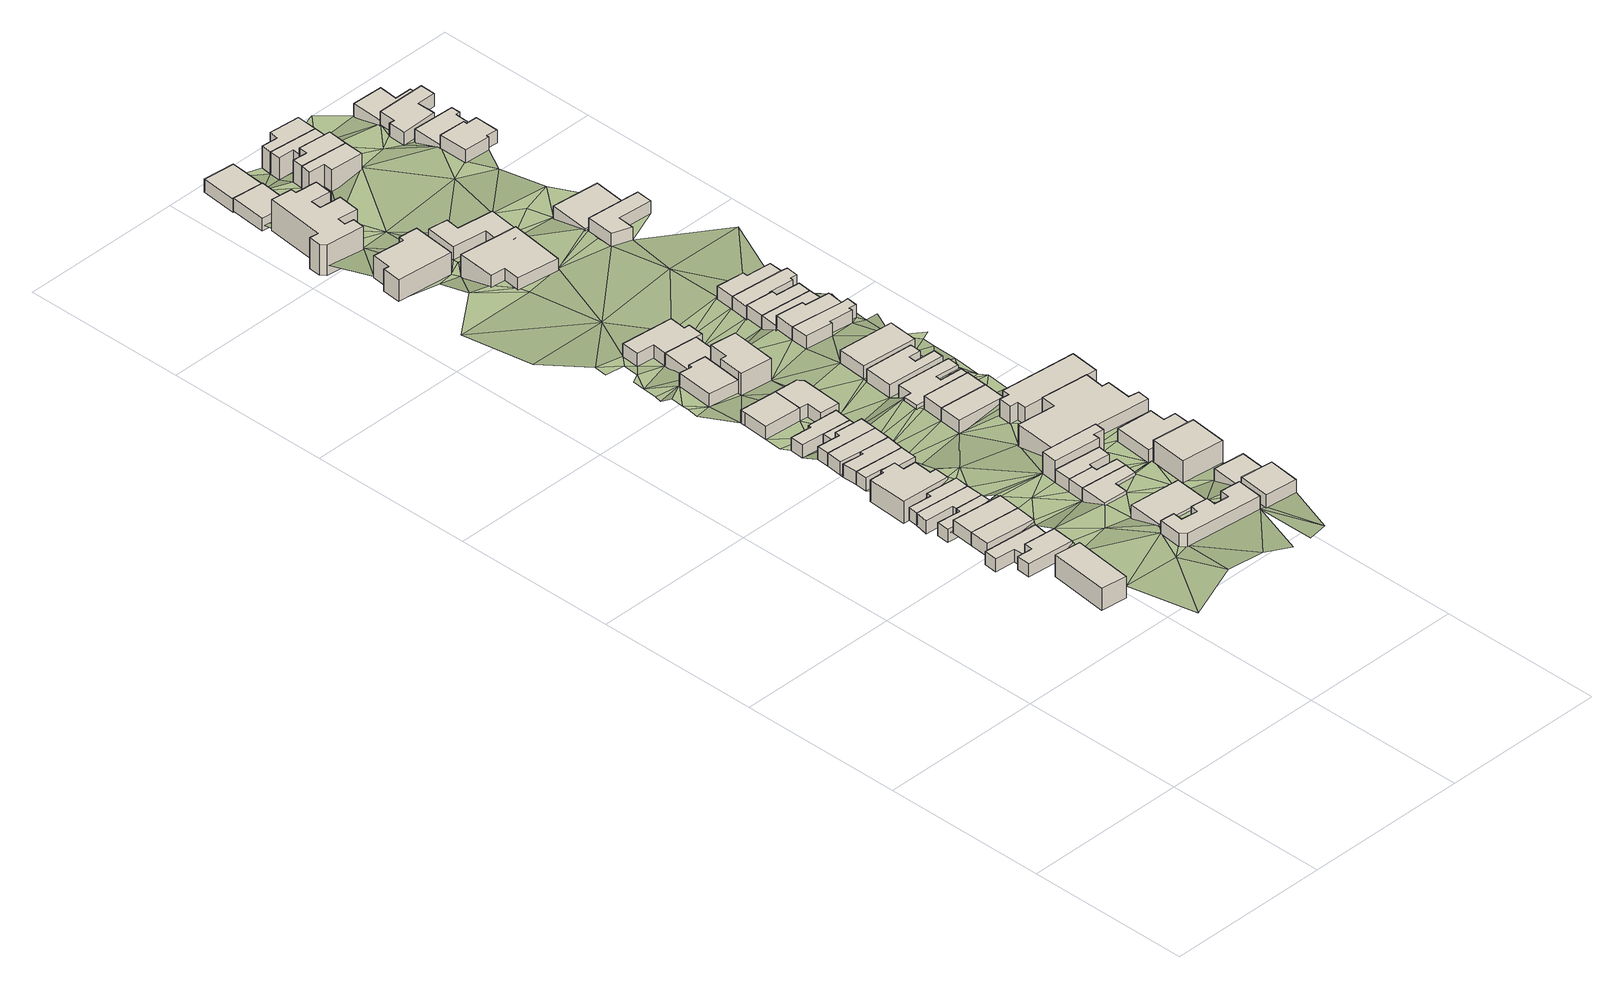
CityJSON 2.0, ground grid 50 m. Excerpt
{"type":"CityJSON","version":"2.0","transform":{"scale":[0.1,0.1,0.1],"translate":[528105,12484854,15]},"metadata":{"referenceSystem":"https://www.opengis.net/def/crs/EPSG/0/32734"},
"CityObjects":{
"building1":{"type":"Building","attributes":{"address":"106 Upper Queens Road Walmer Estate Cape Town","building":"house","building:levels":2,"building_height":6.9,"plus_code":"4FRW3C8V+6XR","ground_height":69.89,"roof_height":76.79},"geometry":[{"type":"Solid","lod":"1","boundaries":[[[[0,1,2,3]],[[1,4,5,2]],[[4,6,7,5]],[[6,0,3,7]],[[3,2,5,7]],[[6,4,1,0]]]]}]},
"building2":{"type":"Building","attributes":{"address":"Upper Queens Road Walmer Estate Cape Town","building":"house","building:levels":1,"building_height":4.1,"plus_code":"4FRW3C8V+8X2","ground_height":69.89,"roof_height":73.99},"geometry":[{"type":"Solid","lod":"1","boundaries":[[[[8,9,10,11]],[[9,12,13,10]],[[12,14,15,13]],[[14,16,17,15]],[[16,18,19,17]],[[18,8,11,19]],[[11,10,13,15,17,19]],[[18,16,14,12,9,8]]]]}]},
"building3":{"type":"Building","attributes":{"address":"Upper Queens Road Walmer Estate Cape Town","building":"house","building:levels":1,"building_height":4.1,"plus_code":"4FRW3C8V+8XM","ground_height":66.44,"roof_height":70.54},"geometry":[{"type":"Solid","lod":"1","boundaries":[[[[20,21,22,23]],[[21,24,25,22]],[[24,26,27,25]],[[26,28,29,27]],[[28,30,31,29]],[[30,20,23,31]],[[23,22,25,27,29,31]],[[30,28,26,24,21,20]]]]}]},
"building4":{"type":"Building","attributes":{"address":"100 Upper Queens Road Walmer Estate Cape Town","building":"house","building:levels":1,"building_height":4.1,"plus_code":"4FRW3C8V+9X7","ground_height":66.44,"roof_height":70.54},"geometry":[{"type":"Solid","lod":"1","boundaries":[[[[32,33,34,35]],[[33,36,37,34]],[[36,38,39,37]],[[38,32,35,39]],[[35,34,37,39]],[[38,36,33,32]]]]}]},
"building5":{"type":"Building","attributes":{"address":"98 Upper Queens Road Walmer Estate Cape Town","building":"house","building:levels":1,"building_height":4.1,"plus_code":"4FRW3C8V+9XP","ground_height":66.44,"roof_height":70.54},"geometry":[{"type":"Solid","lod":"1","boundaries":[[[[32,40,41,35]],[[40,42,43,41]],[[42,33,34,43]],[[33,32,35,34]],[[35,41,43,34]],[[33,42,40,32]]]]}]},
"building6":{"type":"Building","attributes":{"address":"96 Upper Queens Road Walmer Estate Cape Town","building":"house","building:levels":1,"building_height":4.1,"plus_code":"4FRW3C8V+CX4","ground_height":63.11,"roof_height":67.21},"geometry":[{"type":"Solid","lod":"1","boundaries":[[[[44,45,46,47]],[[45,48,49,46]],[[48,50,51,49]],[[50,52,53,51]],[[52,54,55,53]],[[54,44,47,55]],[[47,46,49,51,53,55]],[[54,52,50,48,45,44]]]]}]},
"building7":{"type":"Building","attributes":{"address":"94 Upper Queens Road Walmer Estate Cape Town","building":"house","building:levels":1,"building_height":4.1,"plus_code":"4FRW3C8V+CXP","ground_height":63.11,"roof_height":67.21},"geometry":[{"type":"Solid","lod":"1","boundaries":[[[[44,56,57,47]],[[56,58,59,57]],[[58,60,61,59]],[[60,62,63,61]],[[62,45,46,63]],[[45,44,47,46]],[[47,57,59,61,63,46]],[[45,62,60,58,56,44]]]]}]},
"building8":{"type":"Building","attributes":{"address":"92 Upper Queens Road Walmer Estate Cape Town","building":"house","building:levels":1,"building_height":4.1,"plus_code":"4FRW3C8V+CXW","ground_height":63.11,"roof_height":67.21},"geometry":[{"type":"Solid","lod":"1","boundaries":[[[[56,64,65,57]],[[64,66,67,65]],[[66,68,69,67]],[[68,70,71,69]],[[70,58,59,71]],[[58,56,57,59]],[[57,65,67,69,71,59]],[[58,70,68,66,64,56]]]]}]},
"building9":{"type":"Building","attributes":{"address":"90 Upper Queens Road Walmer Estate Cape Town","building":"house","building:levels":2,"building_height":6.9,"plus_code":"4FRW3C8V+FXP","ground_height":59.76,"roof_height":66.66},"geometry":[{"type":"Solid","lod":"1","boundaries":[[[[72,73,74,75]],[[73,76,77,74]],[[76,78,79,77]],[[78,80,81,79]],[[80,82,83,81]],[[82,84,85,83]],[[84,86,87,85]],[[86,88,89,87]],[[88,90,91,89]],[[90,72,75,91]],[[75,74,77,79,81,83,85,87,89,91]],[[90,88,86,84,82,80,78,76,73,72]]]]}]},
"building10":{"type":"Building","attributes":{"address":"41 Coronation Road Walmer Estate Cape Town","building":"retail","building:levels":1,"building_height":4.1,"plus_code":"4FRW3C8W+642","ground_height":77.72,"roof_height":81.82},"geometry":[{"type":"Solid","lod":"1","boundaries":[[[[92,93,94,95]],[[93,96,97,94]],[[96,98,99,97]],[[98,100,101,99]],[[100,102,103,101]],[[102,104,105,103]],[[104,106,107,105]],[[106,108,109,107]],[[108,110,111,109]],[[110,112,113,111]],[[112,114,115,113]],[[114,116,117,115]],[[116,92,95,117]],[[95,94,97,99,101,103,105,107,109,111,113,115,117]],[[116,114,112,110,108,106,104,102,100,98,96,93,92]]]]}]},
"building11":{"type":"Building","attributes":{"address":"86 Upper Queens Road Walmer Estate Cape Town","building":"house","building:levels":1,"building_height":4.1,"plus_code":"4FRW3C8V+GXH","ground_height":59.76,"roof_height":63.86},"geometry":[{"type":"Solid","lod":"1","boundaries":[[[[118,119,120,121]],[[119,122,123,120]],[[122,124,125,123]],[[124,126,127,125]],[[126,128,129,127]],[[128,118,121,129]],[[121,120,123,125,127,129]],[[128,126,124,122,119,118]]]]}]},
"building12":{"type":"Building","attributes":{"address":"83 Upper Queens Road Walmer Estate Cape Town","building":"house","building:levels":1,"building_height":4.1,"plus_code":"4FRW3C8W+63X","ground_height":73.89,"roof_height":77.99},"geometry":[{"type":"Solid","lod":"1","boundaries":[[[[130,131,132,133]],[[131,134,135,132]],[[134,136,137,135]],[[136,130,133,137]],[[133,132,135,137]],[[136,134,131,130]]]]}]},
"building13":{"type":"Building","attributes":{"address":"84 Upper Queens Road Walmer Estate Cape Town","building":"house","building:levels":1,"building_height":4.1,"plus_code":"4FRW3C8W+G2R","ground_height":59.76,"roof_height":63.86},"geometry":[{"type":"Solid","lod":"1","boundaries":[[[[138,139,140,141]],[[139,142,143,140]],[[142,144,145,143]],[[144,119,120,145]],[[119,118,121,120]],[[118,138,141,121]],[[141,140,143,145,120,121]],[[118,119,144,142,139,138]]]]}]},
"building14":{"type":"Building","attributes":{"address":"82 Upper Queens Road Walmer Estate Cape Town","building":"house","building:levels":1,"building_height":4.1,"plus_code":"4FRW3C8W+H26","ground_height":59.76,"roof_height":63.86},"geometry":[{"type":"Solid","lod":"1","boundaries":[[[[146,147,148,149]],[[147,150,151,148]],[[150,139,140,151]],[[139,138,141,140]],[[138,146,149,141]],[[149,148,151,140,141]],[[138,139,150,147,146]]]]}]},
"building15":{"type":"Building","attributes":{"address":"80 Upper Queens Road Walmer Estate Cape Town","building":"house","building:levels":1,"building_height":4.1,"plus_code":"4FRW3C8W+H2C","ground_height":59.76,"roof_height":63.86},"geometry":[{"type":"Solid","lod":"1","boundaries":[[[[152,153,154,155]],[[153,156,157,154]],[[156,158,159,157]],[[158,147,148,159]],[[147,146,149,148]],[[146,152,155,149]],[[155,154,157,159,148,149]],[[146,147,158,156,153,152]]]]}]},
"building16":{"type":"Building","attributes":{"address":"Upper Queens Road Walmer Estate Cape Town","building":"house","building:levels":1,"building_height":4.1,"plus_code":"4FRW3C8W+83H","ground_height":70.21,"roof_height":74.31},"geometry":[{"type":"Solid","lod":"1","boundaries":[[[[160,161,162,163]],[[161,164,165,162]],[[164,166,167,165]],[[166,168,169,167]],[[168,170,171,169]],[[170,160,163,171]],[[163,162,165,167,169,171]],[[170,168,166,164,161,160]]]]}]},
"building17":{"type":"Building","attributes":{"address":"Upper Queens Road Walmer Estate Cape Town","building":"house","building:levels":1,"building_height":4.1,"plus_code":"4FRW3C8W+83Q","ground_height":70.21,"roof_height":74.31},"geometry":[{"type":"Solid","lod":"1","boundaries":[[[[172,160,163,173]],[[160,170,171,163]],[[170,174,175,171]],[[174,176,177,175]],[[176,178,179,177]],[[178,172,173,179]],[[173,163,171,175,177,179]],[[178,176,174,170,160,172]]]]}]},
"building18":{"type":"Building","attributes":{"address":"76 Upper Queens Road Walmer Estate Cape Town","building":"house","building:levels":1,"building_height":4.1,"plus_code":"4FRW3C8W+J26","ground_height":56.69,"roof_height":60.79},"geometry":[{"type":"Solid","lod":"1","boundaries":[[[[180,181,182,183]],[[181,184,185,182]],[[184,186,187,185]],[[186,188,189,187]],[[188,190,191,189]],[[190,192,193,191]],[[192,180,183,193]],[[183,182,185,187,189,191,193]],[[192,190,188,186,184,181,180]]]]}]},
"building19":{"type":"Building","attributes":{"address":"Walmer Estate Cape Town","building":"house","building:levels":1,"building_height":4.1,"plus_code":"4FRW3C8V+MX9","ground_height":56.69,"roof_height":60.79},"geometry":[{"type":"Solid","lod":"1","boundaries":[[[[194,195,196,197]],[[195,198,199,196]],[[198,200,201,199]],[[200,202,203,201]],[[202,194,197,203]],[[197,196,199,201,203]],[[202,200,198,195,194]]]]}]},
"building20":{"type":"Building","attributes":{"address":"78 Upper Queens Road Walmer Estate Cape Town","building":"house","building:levels":1,"building_height":4.1,"plus_code":"4FRW3C8W+H2V","ground_height":56.71,"roof_height":60.81},"geometry":[{"type":"Solid","lod":"1","boundaries":[[[[181,180,183,182]],[[180,204,205,183]],[[204,206,207,205]],[[206,181,182,207]],[[182,183,205,207]],[[206,204,180,181]]]]}]},
"building21":{"type":"Building","attributes":{"address":"Upper Queens Road Walmer Estate Cape Town","building":"house","building:levels":1,"building_height":4.1,"plus_code":"4FRW3C8W+942","ground_height":70.21,"roof_height":74.31},"geometry":[{"type":"Solid","lod":"1","boundaries":[[[[208,172,173,209]],[[172,178,179,173]],[[178,210,211,179]],[[210,212,213,211]],[[212,214,215,213]],[[214,208,209,215]],[[209,173,179,211,213,215]],[[214,212,210,178,172,208]]]]}]},
"building22":{"type":"Building","attributes":{"address":"Upper Queens Road Walmer Estate Cape Town","building":"house","building:levels":2,"building_height":6.9,"plus_code":"4FRW3C8W+94C","ground_height":70.21,"roof_height":77.11},"geometry":[{"type":"Solid","lod":"1","boundaries":[[[[208,214,216,217]],[[214,218,219,216]],[[218,220,221,219]],[[220,222,223,221]],[[222,224,225,223]],[[224,208,217,225]],[[217,216,219,221,223,225]],[[224,222,220,218,214,208]]]]}]},
"building23":{"type":"Building","attributes":{"address":"48 Upper Keppel Street Walmer Estate Cape Town","building":"house","building:levels":1,"building_height":4.1,"plus_code":"4FRW3C8W+55W","ground_height":77.36,"roof_height":81.46},"geometry":[{"type":"Solid","lod":"1","boundaries":[[[[226,227,228,229]],[[227,230,231,228]],[[230,232,233,231]],[[232,226,229,233]],[[229,228,231,233]],[[232,230,227,226]]]]}]},
"building24":{"type":"Building","attributes":{"address":"74 Upper Queens Road Walmer Estate Cape Town","building":"house","building:levels":1,"building_height":4.1,"plus_code":"4FRW3C8W+M25","ground_height":56.71,"roof_height":60.81},"geometry":[{"type":"Solid","lod":"1","boundaries":[[[[194,202,203,197]],[[202,234,235,203]],[[234,236,237,235]],[[236,238,239,237]],[[238,240,241,239]],[[240,242,243,241]],[[242,194,197,243]],[[197,203,235,237,239,241,243]],[[242,240,238,236,234,202,194]]]]}]},
"building25":{"type":"Building","attributes":{"address":"12 Lever Street Walmer Estate Cape Town","building":"house","building:levels":1,"building_height":4.1,"plus_code":"4FRW3C8W+P2R","ground_height":53.53,"roof_height":57.63},"geometry":[{"type":"Solid","lod":"1","boundaries":[[[[244,245,246,247]],[[245,248,249,246]],[[248,250,251,249]],[[250,252,253,251]],[[252,254,255,253]],[[254,256,257,255]],[[256,244,247,257]],[[247,246,249,251,253,255,257]],[[256,254,252,250,248,245,244]]]]}]},
"building26":{"type":"Building","attributes":{"address":"46 Upper Keppel Street Walmer Estate Cape Town","building":"house","building:levels":1,"building_height":4.1,"plus_code":"4FRW3C8W+65Q","ground_height":73.46,"roof_height":77.56},"geometry":[{"type":"Solid","lod":"1","boundaries":[[[[258,259,260,261]],[[259,262,263,260]],[[262,264,265,263]],[[264,258,261,265]],[[261,260,263,265]],[[264,262,259,258]]]]}]},
"building27":{"type":"Building","attributes":{"address":"46A Upper Keppel Street Walmer Estate Cape Town","building":"house","building:levels":2,"building_height":6.9,"plus_code":"4FRW3C8W+75W","ground_height":73.46,"roof_height":80.36},"geometry":[{"type":"Solid","lod":"1","boundaries":[[[[266,267,268,269]],[[267,270,271,268]],[[270,272,273,271]],[[272,266,269,273]],[[269,268,271,273]],[[272,270,267,266]]]]}]},
"building28":{"type":"Building","attributes":{"address":"72 Upper Queens Road Walmer Estate Cape Town","building":"house","building:levels":2,"building_height":6.9,"plus_code":"4FRW3C8W+P3J","ground_height":53.53,"roof_height":60.43},"geometry":[{"type":"Solid","lod":"1","boundaries":[[[[244,256,274,275]],[[256,276,277,274]],[[276,278,279,277]],[[278,280,281,279]],[[280,282,283,281]],[[282,284,285,283]],[[284,244,275,285]],[[275,274,277,279,281,283,285]],[[284,282,280,278,276,256,244]]]]}]},
"building29":{"type":"Building","attributes":{"address":"71 Upper Queens Road Walmer Estate Cape Town","building":"house","building:levels":1,"building_height":4.1,"plus_code":"4FRW3C8W+G48","ground_height":63.47,"roof_height":67.57},"geometry":[{"type":"Solid","lod":"1","boundaries":[[[[286,287,288,289]],[[287,290,291,288]],[[290,292,293,291]],[[292,286,289,293]],[[289,288,291,293]],[[292,290,287,286]]]]}]},
"building30":{"type":"Building","attributes":{"address":"70 Upper Queens Road Walmer Estate Cape Town","building":"house","building:levels":1,"building_height":4.1,"plus_code":"4FRW3C8W+Q2X","ground_height":50.37,"roof_height":54.47},"geometry":[{"type":"Solid","lod":"1","boundaries":[[[[294,295,296,297]],[[295,298,299,296]],[[298,300,301,299]],[[300,302,303,301]],[[302,304,305,303]],[[304,294,297,305]],[[297,296,299,301,303,305]],[[304,302,300,298,295,294]]]]}]},
"building31":{"type":"Building","attributes":{"address":"69 Upper Queens Road Walmer Estate Cape Town","building":"house","building:levels":1,"building_height":4.1,"plus_code":"4FRW3C8W+G4W","ground_height":63.47,"roof_height":67.57},"geometry":[{"type":"Solid","lod":"1","boundaries":[[[[287,286,289,288]],[[286,306,307,289]],[[306,308,309,307]],[[308,287,288,309]],[[288,289,307,309]],[[308,306,286,287]]]]}]},
"building32":{"type":"Building","attributes":{"address":"St Bartholomew Hall 72 Upper Queens Road Walmer Estate Cape Town","building":"hall","building:levels":2,"building_height":6.9,"plus_code":"4FRW3C8W+C57","ground_height":66.53,"roof_height":73.43},"geometry":[{"type":"Solid","lod":"1","boundaries":[[[[310,311,312,313]],[[311,314,315,312]],[[314,316,317,315]],[[316,318,319,317]],[[318,320,321,319]],[[320,322,323,321]],[[322,324,325,323]],[[324,326,327,325]],[[326,328,329,327]],[[328,310,313,329]],[[313,312,315,317,319,321,323,325,327,329]],[[328,326,324,322,320,318,316,314,311,310]]]]}]},
"building33":{"type":"Building","attributes":{"address":"68 Upper Queens Road Walmer Estate Cape Town","building":"house","building:levels":1,"building_height":4.1,"plus_code":"4FRW3C8W+R2Q","ground_height":50.37,"roof_height":54.47},"geometry":[{"type":"Solid","lod":"1","boundaries":[[[[295,294,297,296]],[[294,330,331,297]],[[330,332,333,331]],[[332,334,335,333]],[[334,336,337,335]],[[336,338,339,337]],[[338,340,341,339]],[[340,342,343,341]],[[342,295,296,343]],[[296,297,331,333,335,337,339,341,343]],[[342,340,338,336,334,332,330,294,295]]]]}]},
"building34":{"type":"Building","attributes":{"address":"44A Upper Keppel Street Walmer Estate Cape Town","building":"house","building:levels":1,"building_height":4.1,"plus_code":"4FRW3C8W+86J","ground_height":69.89,"roof_height":73.99},"geometry":[{"type":"Solid","lod":"1","boundaries":[[[[344,345,346,347]],[[345,348,349,346]],[[348,350,351,349]],[[350,352,353,351]],[[352,354,355,353]],[[354,344,347,355]],[[347,346,349,351,353,355]],[[354,352,350,348,345,344]]]]}]},
"building35":{"type":"Building","attributes":{"address":"67 Upper Queens Road Walmer Estate Cape Town","building":"house","building:levels":1,"building_height":4.1,"plus_code":"4FRW3C8W+H4F","ground_height":59.9,"roof_height":64},"geometry":[{"type":"Solid","lod":"1","boundaries":[[[[356,357,358,359]],[[357,360,361,358]],[[360,362,363,361]],[[362,364,365,363]],[[364,366,367,365]],[[366,368,369,367]],[[368,370,371,369]],[[370,372,373,371]],[[372,374,375,373]],[[374,356,359,375]],[[359,358,361,363,365,367,369,371,373,375]],[[374,372,370,368,366,364,362,360,357,356]]]]}]},
"building36":{"type":"Building","attributes":{"address":"The Parish of Saint Bartholomew 73 Upper Queens Road Walmer Estate Cape Town","building":"church","building:levels":1.5,"amenity":"place_of_worship","building_height":5.5,"plus_code":"4FRW3C8W+F5H","ground_height":66.53,"roof_height":72.03},"geometry":[{"type":"Solid","lod":"1","boundaries":[[[[376,377,378,379]],[[377,380,381,378]],[[380,382,383,381]],[[382,384,385,383]],[[384,386,387,385]],[[386,388,389,387]],[[388,390,391,389]],[[390,376,379,391]],[[379,378,381,383,385,387,389,391]],[[390,388,386,384,382,380,377,376]]]]}]},
"building37":{"type":"Building","attributes":{"address":"65 Upper Queens Road Walmer Estate Cape Town","building":"house","building:levels":1,"building_height":4.1,"plus_code":"4FRW3C8W+J48","ground_height":59.9,"roof_height":64},"geometry":[{"type":"Solid","lod":"1","boundaries":[[[[392,393,394,395]],[[393,396,397,394]],[[396,398,399,397]],[[398,400,401,399]],[[400,402,403,401]],[[402,404,405,403]],[[404,406,407,405]],[[406,392,395,407]],[[395,394,397,399,401,403,405,407]],[[406,404,402,400,398,396,393,392]]]]}]},
"building38":{"type":"Building","attributes":{"address":"3 High Street Woodstock Cape Town","building":"house","building:levels":2,"building_height":6.9,"plus_code":"4FRW3C9V+4X5","ground_height":39.77,"roof_height":46.67},"geometry":[{"type":"Solid","lod":"1","boundaries":[[[[408,409,410,411]],[[409,412,413,410]],[[412,414,415,413]],[[414,416,417,415]],[[416,418,419,417]],[[418,420,421,419]],[[420,422,423,421]],[[422,408,411,423]],[[411,410,413,415,417,419,421,423]],[[422,420,418,416,414,412,409,408]]]]}]},
"building39":{"type":"Building","attributes":{"address":"63 Upper Queens Road Walmer Estate Cape Town","building":"house","building:levels":1,"building_height":4.1,"plus_code":"4FRW3C8W+J5R","ground_height":59.9,"roof_height":64},"geometry":[{"type":"Solid","lod":"1","boundaries":[[[[424,425,426,427]],[[425,428,429,426]],[[428,430,431,429]],[[430,424,427,431]],[[427,426,429,431]],[[430,428,425,424]]]]}]},
"building40":{"type":"Building","attributes":{"address":"55A Upper Queens Road Walmer Estate Cape Town","building":"house","building:levels":1,"building_height":4.1,"plus_code":"4FRW3C8W+P5F","ground_height":56.6,"roof_height":60.7},"geometry":[{"type":"Solid","lod":"1","boundaries":[[[[432,433,434,435]],[[433,436,437,434]],[[436,438,439,437]],[[438,440,441,439]],[[440,442,443,441]],[[442,444,445,443]],[[444,446,447,445]],[[446,448,449,447]],[[448,432,435,449]],[[435,434,437,439,441,443,445,447,449]],[[448,446,444,442,440,438,436,433,432]]]]}]},
"building41":{"type":"Building","attributes":{"address":"55 Upper Queens Road Walmer Estate Cape Town","building":"house","building:levels":1,"building_height":4.1,"plus_code":"4FRW3C8W+P5R","ground_height":56.6,"roof_height":60.7},"geometry":[{"type":"Solid","lod":"1","boundaries":[[[[433,432,435,434]],[[432,450,451,435]],[[450,452,453,451]],[[452,454,455,453]],[[454,456,457,455]],[[456,433,434,457]],[[434,435,451,453,455,457]],[[456,454,452,450,432,433]]]]}]},
"building42":{"type":"Building","attributes":{"address":"13 Duke Street Woodstock Cape Town","building":"house","building:levels":3,"building_height":9.7,"plus_code":"4FRW3C9W+626","ground_height":33.23,"roof_height":42.93},"geometry":[{"type":"Solid","lod":"1","boundaries":[[[[458,459,460,461]],[[459,462,463,460]],[[462,464,465,463]],[[464,466,467,465]],[[466,468,469,467]],[[468,470,471,469]],[[470,472,473,471]],[[472,474,475,473]],[[474,476,477,475]],[[476,478,479,477]],[[478,480,481,479]],[[480,482,483,481]],[[482,484,485,483]],[[484,486,487,485]],[[486,488,489,487]],[[488,490,491,489]],[[490,458,461,491]],[[461,460,463,465,467,469,471,473,475,477,479,481,483,485,487,489,491]],[[490,488,486,484,482,480,478,476,474,472,470,468,466,464,462,459,458]]]]}]},
"building43":{"type":"Building","attributes":{"address":"54 Queens Road Woodstock Cape Town","building":"house","building:levels":2,"building_height":6.9,"plus_code":"4FRW3C9W+333","ground_height":39.77,"roof_height":46.67},"geometry":[{"type":"Solid","lod":"1","boundaries":[[[[492,493,494,495]],[[493,496,497,494]],[[496,498,499,497]],[[498,500,501,499]],[[500,502,503,501]],[[502,492,495,503]],[[495,494,497,499,501,503]],[[502,500,498,496,493,492]]]]}]},
"building44":{"type":"Building","attributes":{"address":"53 Upper Queens Road Walmer Estate Cape Town","building":"house","building:levels":1,"building_height":4.1,"plus_code":"4FRW3C8W+Q57","ground_height":53.35,"roof_height":57.45},"geometry":[{"type":"Solid","lod":"1","boundaries":[[[[504,505,506,507]],[[505,508,509,506]],[[508,510,511,509]],[[510,512,513,511]],[[512,514,515,513]],[[514,504,507,515]],[[507,506,509,511,513,515]],[[514,512,510,508,505,504]]]]}]},
"building45":{"type":"Building","attributes":{"address":"51 Upper Queens Road Walmer Estate Cape Town","building":"house","building:levels":1,"building_height":4.1,"plus_code":"4FRW3C8W+Q5M","ground_height":53.35,"roof_height":57.45},"geometry":[{"type":"Solid","lod":"1","boundaries":[[[[514,512,513,515]],[[512,516,517,513]],[[516,518,519,517]],[[518,520,521,519]],[[520,522,523,521]],[[522,514,515,523]],[[515,513,517,519,521,523]],[[522,520,518,516,512,514]]]]}]},
"building46":{"type":"Building","attributes":{"address":"11 Duke Street Woodstock Cape Town","building":"house","building:levels":1,"building_height":4.1,"plus_code":"4FRW3C9W+72R","ground_height":31.58,"roof_height":35.68},"geometry":[{"type":"Solid","lod":"1","boundaries":[[[[524,525,526,527]],[[525,528,529,526]],[[528,530,531,529]],[[530,524,527,531]],[[527,526,529,531]],[[530,528,525,524]]]]}]},
"building47":{"type":"Building","attributes":{"address":"49 Upper Queens Road Walmer Estate Cape Town","building":"house","building:levels":1,"building_height":4.1,"plus_code":"4FRW3C8W+R54","ground_height":52.74,"roof_height":56.84},"geometry":[{"type":"Solid","lod":"1","boundaries":[[[[532,533,534,535]],[[533,536,537,534]],[[536,538,539,537]],[[538,540,541,539]],[[540,542,543,541]],[[542,544,545,543]],[[544,546,547,545]],[[546,548,549,547]],[[548,532,535,549]],[[535,534,537,539,541,543,545,547,549]],[[548,546,544,542,540,538,536,533,532]]]]}]},
"building48":{"type":"Building","attributes":{"address":"47 Upper Queens Road Walmer Estate Cape Town","building":"house","building:levels":1,"building_height":4.1,"plus_code":"4FRW3C8W+R5F","ground_height":52.74,"roof_height":56.84},"geometry":[{"type":"Solid","lod":"1","boundaries":[[[[548,546,547,549]],[[546,550,551,547]],[[550,552,553,551]],[[552,554,555,553]],[[554,556,557,555]],[[556,548,549,557]],[[549,547,551,553,555,557]],[[556,554,552,550,546,548]]]]}]},
"building49":{"type":"Building","attributes":{"address":"1 High Street Woodstock Cape Town","building":"house","building:levels":1,"building_height":4.1,"plus_code":"4FRW3C9W+435","ground_height":39.77,"roof_height":43.87},"geometry":[{"type":"Solid","lod":"1","boundaries":[[[[558,559,560,561]],[[559,562,563,560]],[[562,564,565,563]],[[564,566,567,565]],[[566,568,569,567]],[[568,570,571,569]],[[570,572,573,571]],[[572,558,561,573]],[[561,560,563,565,567,569,571,573]],[[572,570,568,566,564,562,559,558]]]]}]},
"building50":{"type":"Building","attributes":{"address":"9 Duke Street Woodstock Cape Town","building":"house","building:levels":1,"building_height":4.1,"plus_code":"4FRW3C9W+82M","ground_height":31.12,"roof_height":35.22},"geometry":[{"type":"Solid","lod":"1","boundaries":[[[[574,575,576,577]],[[575,578,579,576]],[[578,580,581,579]],[[580,574,577,581]],[[577,576,579,581]],[[580,578,575,574]]]]}]},
"building51":{"type":"Building","attributes":{"address":"46 Queens Road Woodstock Cape Town","building":"house","building:levels":2,"building_height":6.9,"plus_code":"4FRW3C9W+74C","ground_height":33.23,"roof_height":40.13},"geometry":[{"type":"Solid","lod":"1","boundaries":[[[[582,583,584,585]],[[583,586,587,584]],[[586,588,589,587]],[[588,590,591,589]],[[590,592,593,591]],[[592,582,585,593]],[[585,584,587,589,591,593]],[[592,590,588,586,583,582]]]]}]},
"building52":{"type":"Building","attributes":{"address":"31 Queens Road Woodstock Cape Town","building":"house","building:levels":1,"building_height":4.1,"plus_code":"4FRW3C9W+255","ground_height":46.59,"roof_height":50.69},"geometry":[{"type":"Solid","lod":"1","boundaries":[[[[594,595,596,597]],[[595,598,599,596]],[[598,600,601,599]],[[600,602,603,601]],[[602,604,605,603]],[[604,594,597,605]],[[597,596,599,601,603,605]],[[604,602,600,598,595,594]]]]}]},
"building53":{"type":"Building","attributes":{"address":"44 Queens Road Woodstock Cape Town","building":"house","building:levels":2,"building_height":6.9,"plus_code":"4FRW3C9W+73X","ground_height":33.23,"roof_height":40.13},"geometry":[{"type":"Solid","lod":"1","boundaries":[[[[582,606,607,585]],[[606,608,609,607]],[[608,610,611,609]],[[610,612,613,611]],[[612,583,584,613]],[[583,582,585,584]],[[585,607,609,611,613,584]],[[583,612,610,608,606,582]]]]}]},
"building54":{"type":"Building","attributes":{"address":"42 Queens Road Woodstock Cape Town","building":"house","building:levels":2,"building_height":6.9,"plus_code":"4FRW3C9W+84C","ground_height":31.12,"roof_height":38.02},"geometry":[{"type":"Solid","lod":"1","boundaries":[[[[614,615,616,617]],[[615,618,619,616]],[[618,620,621,619]],[[620,622,623,621]],[[622,624,625,623]],[[624,614,617,625]],[[617,616,619,621,623,625]],[[624,622,620,618,615,614]]]]}]},
"building55":{"type":"Building","attributes":{"address":"Hay Street Woodstock Cape Town","building":"house","building:levels":1,"building_height":4.1,"plus_code":"4FRW3C9W+25Q","ground_height":42.57,"roof_height":46.67},"geometry":[{"type":"Solid","lod":"1","boundaries":[[[[626,627,628,629]],[[627,630,631,628]],[[630,632,633,631]],[[632,626,629,633]],[[629,628,631,633]],[[632,630,627,626]]]]}]},
"building56":{"type":"Building","attributes":{"address":"40 Queens Road Woodstock Cape Town","building":"house","building:levels":2,"building_height":6.9,"plus_code":"4FRW3C9W+84J","ground_height":31.12,"roof_height":38.02},"geometry":[{"type":"Solid","lod":"1","boundaries":[[[[615,634,635,616]],[[634,636,637,635]],[[636,638,639,637]],[[638,640,641,639]],[[640,618,619,641]],[[618,615,616,619]],[[616,635,637,639,641,619]],[[618,640,638,636,634,615]]]]}]},
"building57":{"type":"Building","attributes":{"address":"27B Queens Road Woodstock Cape Town","building":"house","building:levels":1,"building_height":4.1,"plus_code":"4FRW3C9W+663","ground_height":38.74,"roof_height":42.84},"geometry":[{"type":"Solid","lod":"1","boundaries":[[[[642,643,644,645]],[[643,646,647,644]],[[646,648,649,647]],[[648,650,651,649]],[[650,652,653,651]],[[652,654,655,653]],[[654,656,657,655]],[[656,642,645,657]],[[645,644,647,649,651,653,655,657]],[[656,654,652,650,648,646,643,642]]]]}]},
"building58":{"type":"Building","attributes":{"address":"27A Queens Road Woodstock Cape Town","building":"house","building:levels":1,"building_height":4.1,"plus_code":"4FRW3C9W+66M","ground_height":35.51,"roof_height":39.61},"geometry":[{"type":"Solid","lod":"1","boundaries":[[[[658,659,660,661]],[[659,662,663,660]],[[662,664,665,663]],[[664,666,667,665]],[[666,668,669,667]],[[668,670,671,669]],[[670,672,673,671]],[[672,658,661,673]],[[661,660,663,665,667,669,671,673]],[[672,670,668,666,664,662,659,658]]]]}]},
"building59":{"type":"Building","attributes":{"address":"25 Queens Road Woodstock Cape Town","building":"house","building:levels":1,"building_height":4.1,"plus_code":"4FRW3C9W+767","ground_height":35.51,"roof_height":39.61},"geometry":[{"type":"Solid","lod":"1","boundaries":[[[[674,675,676,677]],[[675,678,679,676]],[[678,680,681,679]],[[680,682,683,681]],[[682,684,685,683]],[[684,686,687,685]],[[686,688,689,687]],[[688,674,677,689]],[[677,676,679,681,683,685,687,689]],[[688,686,684,682,680,678,675,674]]]]}]},
"building60":{"type":"Building","attributes":{"address":"23 Queens Road Woodstock Cape Town","building":"house","building:levels":1,"building_height":4.1,"plus_code":"4FRW3C9W+86F","ground_height":32.73,"roof_height":36.83},"geometry":[{"type":"Solid","lod":"1","boundaries":[[[[690,691,692,693]],[[691,694,695,692]],[[694,696,697,695]],[[696,698,699,697]],[[698,700,701,699]],[[700,690,693,701]],[[693,692,695,697,699,701]],[[700,698,696,694,691,690]]]]}]},
"terrain1":{"type":"TINRelief","geometry":[{"type":"CompositeSurface","lod":"1","boundaries":[[[702,703,704]],[[702,704,705]],[[19,0,706]],[[703,707,706]],[[703,702,707]],[[706,708,19]],[[702,705,709]],[[710,36,711]],[[712,713,42]],[[11,19,708]],[[45,50,714]],[[50,45,62]],[[709,705,715]],[[707,708,706]],[[716,702,709]],[[716,707,702]],[[66,717,68]],[[712,42,718]],[[708,707,719]],[[708,720,11]],[[11,160,711]],[[721,717,66]],[[719,707,722]],[[84,88,86]],[[723,724,710]],[[710,711,160]],[[719,725,708]],[[724,723,718]],[[11,720,160]],[[104,719,722]],[[104,722,726]],[[122,84,727]],[[720,708,725]],[[710,160,723]],[[92,709,715]],[[726,106,104]],[[728,721,66]],[[727,84,729]],[[84,730,729]],[[150,144,731]],[[224,712,718]],[[732,92,715]],[[733,734,730]],[[735,712,224]],[[736,719,104]],[[718,723,224]],[[731,737,150]],[[224,738,735]],[[720,725,739]],[[734,740,741]],[[738,742,728]],[[160,172,723]],[[743,729,730]],[[742,721,728]],[[741,721,742]],[[723,172,208]],[[730,734,743]],[[192,158,744]],[[741,743,734]],[[104,102,736]],[[224,742,738]],[[723,208,224]],[[744,158,745]],[[743,741,742]],[[100,98,102]],[[725,136,739]],[[190,186,746]],[[180,192,744]],[[186,200,746]],[[102,98,96]],[[747,748,92]],[[736,102,96]],[[188,186,190]],[[749,739,750]],[[736,96,93]],[[202,200,186]],[[751,92,748]],[[195,752,753]],[[754,755,756]],[[757,739,136]],[[224,758,742]],[[290,743,742]],[[752,759,753]],[[750,739,757]],[[752,760,759]],[[761,754,756]],[[755,743,290]],[[93,92,751]],[[93,762,736]],[[178,176,174]],[[136,736,763]],[[212,210,178]],[[202,186,236]],[[230,751,748]],[[252,764,760]],[[758,224,765]],[[93,751,766]],[[767,757,136]],[[752,252,760]],[[276,752,195]],[[755,287,756]],[[236,186,184]],[[764,252,768]],[[763,736,762]],[[758,290,742]],[[212,178,174]],[[224,222,765]],[[762,93,766]],[[768,252,769]],[[276,195,194]],[[236,234,202]],[[750,757,770]],[[767,136,763]],[[769,252,771]],[[770,170,750]],[[761,756,772]],[[770,757,767]],[[287,755,290]],[[773,774,771]],[[775,761,776]],[[238,236,184]],[[184,181,238]],[[170,777,174]],[[771,252,248]],[[276,256,752]],[[232,762,766]],[[214,212,778]],[[212,174,777]],[[181,775,776]],[[779,780,781]],[[778,218,214]],[[770,777,170]],[[308,756,287]],[[778,212,220]],[[248,252,250]],[[772,756,308]],[[218,778,220]],[[777,220,212]],[[295,773,771]],[[194,242,276]],[[767,763,272]],[[295,771,248]],[[776,761,772]],[[758,782,290]],[[783,762,232]],[[780,779,338]],[[340,779,773]],[[404,238,181]],[[773,295,340]],[[248,245,298]],[[295,248,298]],[[338,779,340]],[[782,758,784]],[[181,776,404]],[[785,222,220]],[[785,220,777]],[[290,782,786]],[[787,780,788]],[[789,784,758]],[[276,242,278]],[[777,770,266]],[[758,790,789]],[[763,258,272]],[[244,284,282]],[[282,245,244]],[[791,787,788]],[[786,792,290]],[[342,340,295]],[[240,238,428]],[[242,240,278]],[[793,765,222]],[[794,782,784]],[[238,404,402]],[[338,788,780]],[[795,298,245]],[[796,290,792]],[[789,797,784]],[[776,798,357]],[[402,428,238]],[[776,357,404]],[[789,790,797]],[[792,786,799]],[[282,795,245]],[[308,306,772]],[[240,425,278]],[[222,785,793]],[[240,428,425]],[[282,280,795]],[[800,796,792]],[[788,338,336]],[[302,795,280]],[[801,772,306]],[[404,357,406]],[[797,388,784]],[[330,304,302]],[[294,304,330]],[[436,278,425]],[[433,280,278]],[[802,803,791]],[[788,802,791]],[[286,796,804]],[[428,402,400]],[[433,278,436]],[[804,796,800]],[[336,334,332]],[[805,806,807]],[[302,280,514]],[[286,808,306]],[[357,809,406]],[[792,390,800]],[[286,804,808]],[[302,522,330]],[[280,433,456]],[[810,811,416]],[[306,808,801]],[[807,812,805]],[[425,438,436]],[[398,396,393]],[[280,456,514]],[[430,428,400]],[[807,801,813]],[[814,332,330]],[[815,816,803]],[[801,808,813]],[[803,493,811]],[[813,812,807]],[[817,818,819]],[[815,803,802]],[[493,803,816]],[[398,393,392]],[[302,514,522]],[[819,422,420]],[[336,332,820]],[[812,813,821]],[[821,809,812]],[[424,438,425]],[[817,819,420]],[[406,809,821]],[[815,822,816]],[[406,821,392]],[[330,522,814]],[[811,493,416]],[[400,398,430]],[[398,392,430]],[[788,336,823]],[[824,802,788]],[[814,820,332]],[[392,821,825]],[[825,430,392]],[[416,493,826]],[[815,802,824]],[[817,420,418]],[[440,438,442]],[[416,559,418]],[[826,559,416]],[[827,424,430]],[[828,829,830]],[[823,336,820]],[[430,825,827]],[[442,438,424]],[[831,832,490]],[[833,828,830]],[[493,564,826]],[[418,559,558]],[[827,834,424]],[[418,835,817]],[[836,824,788]],[[830,817,835]],[[452,450,454]],[[442,424,837]],[[454,838,839]],[[826,562,559]],[[482,480,484]],[[831,490,840]],[[836,788,823]],[[835,418,558]],[[444,442,446]],[[830,835,833]],[[450,838,454]],[[837,424,841]],[[442,837,446]],[[842,564,493]],[[484,480,843]],[[486,490,488]],[[448,450,432]],[[562,826,564]],[[833,835,843]],[[516,520,518]],[[820,844,823]],[[446,837,845]],[[448,446,845]],[[846,847,520]],[[572,835,558]],[[490,486,840]],[[845,450,448]],[[838,450,848]],[[450,845,848]],[[520,516,846]],[[849,838,850]],[[838,848,850]],[[851,840,486]],[[550,844,852]],[[516,849,853]],[[484,843,590]],[[854,564,842]],[[853,849,850]],[[855,842,824]],[[570,856,572]],[[846,516,542]],[[583,857,840]],[[484,590,486]],[[836,858,824]],[[586,840,851]],[[542,859,846]],[[542,516,853]],[[858,860,824]],[[586,583,840]],[[855,824,860]],[[861,843,835]],[[851,486,590]],[[546,544,550]],[[862,836,823]],[[612,857,583]],[[835,572,863]],[[618,578,857]],[[586,851,590]],[[854,842,864]],[[612,620,857]],[[836,860,858]],[[823,844,865]],[[618,857,620]],[[864,842,855]],[[861,590,843]],[[588,586,590]],[[856,854,866]],[[865,844,550]],[[863,572,856]],[[618,640,578]],[[866,854,864]],[[608,620,612]],[[862,823,865]],[[612,610,608]],[[835,863,861]],[[622,620,608]],[[860,628,855]],[[600,867,862]],[[856,866,868]],[[866,864,868]],[[602,628,860]],[[863,856,869]],[[869,856,868]],[[864,630,868]],[[870,861,871]],[[863,872,861]],[[870,871,873]],[[872,871,861]],[[869,874,863]],[[863,874,872]],[[875,876,873]],[[877,878,876]],[[875,873,871]],[[879,871,872]],[[879,880,871]],[[646,874,869]],[[872,881,879]],[[875,871,880]],[[877,876,882]],[[882,876,875]],[[875,880,883]],[[879,881,682]]]}]}
},
"vertices":[
[58,468,392],[37,286,392],[37,286,461],[58,468,461],[117,277,392],[117,277,461],[138,459,392],[138,459,461],
[162,571,392],[64,580,392],[64,580,433],[162,571,433],[61,553,392],[61,553,433],[15,557,392],[15,557,433],[11,515,392],[11,515,433],[156,502,392],[156,502,433],
[64,580,357],[162,571,357],[162,571,398],[64,580,398],[174,648,357],[174,648,398],[6,662,357],[6,662,398],[2,621,357],[2,621,398],[63,616,357],[63,616,398],
[194,728,357],[39,743,357],[39,743,398],[194,728,398],[34,682,357],[34,682,398],[187,667,357],[187,667,398],
[201,796,357],[201,796,398],[45,811,357],[45,811,398],
[202,862,324],[116,868,324],[116,868,365],[202,862,365],[114,854,324],[114,854,365],[42,862,324],[42,862,365],[38,824,324],[38,824,365],[198,807,324],[198,807,365],
[204,913,324],[204,913,365],[35,928,324],[35,928,365],[27,888,324],[27,888,365],[117,881,324],[117,881,365],
[209,957,324],[209,957,365],[110,966,324],[110,966,365],[109,951,324],[109,951,365],[38,958,324],[38,958,365],
[202,980,290],[205,1025,290],[205,1025,359],[202,980,359],[186,1026,290],[186,1026,359],[190,1082,290],[190,1082,359],[150,1084,290],[150,1084,359],[152,1118,290],[152,1118,359],[104,1121,290],[104,1121,359],[103,1110,290],[103,1110,359],[59,1113,290],[59,1113,359],[51,990,290],[51,990,359],
[544,219,470],[552,299,470],[552,299,511],[544,219,511],[490,305,470],[490,305,511],[487,275,470],[487,275,511],[442,280,470],[442,280,511],[445,309,470],[445,309,511],[392,314,470],[392,314,511],[389,289,470],[389,289,511],[338,295,470],[338,295,511],[341,325,470],[341,325,511],[297,329,470],[297,329,511],[290,260,470],[290,260,511],[306,243,470],[306,243,511],
[237,1175,290],[85,1188,290],[85,1188,331],[237,1175,331],[82,1152,290],[82,1152,331],[139,1147,290],[139,1147,331],[137,1131,290],[137,1131,331],[233,1123,290],[233,1123,331],
[329,463,432],[319,355,432],[319,355,473],[329,463,473],[476,341,432],[476,341,473],[486,449,432],[486,449,473],
[245,1229,290],[152,1238,290],[152,1238,331],[245,1229,331],[151,1227,290],[151,1227,331],[85,1234,290],[85,1234,331],
[250,1280,290],[91,1293,290],[91,1293,331],[250,1280,331],[86,1244,290],[86,1244,331],
[254,1331,290],[166,1339,290],[166,1339,331],[254,1331,331],[164,1323,290],[164,1323,331],[93,1330,290],[93,1330,331],
[330,634,395],[325,550,395],[325,550,436],[330,634,436],[398,545,395],[398,545,436],[401,586,395],[401,586,436],[469,582,395],[469,582,436],[475,621,395],[475,621,436],
[334,684,395],[334,684,436],[478,655,395],[478,655,436],[410,661,395],[410,661,436],[411,677,395],[411,677,436],
[170,1384,260],[258,1376,260],[258,1376,301],[170,1384,301],[264,1429,260],[264,1429,301],[170,1436,260],[170,1436,301],[169,1426,260],[169,1426,301],[103,1432,260],[103,1432,301],[99,1390,260],[99,1390,301],
[214,1593,260],[99,1603,260],[99,1603,301],[214,1593,301],[98,1589,260],[98,1589,301],[92,1510,260],[92,1510,301],[207,1501,260],[207,1501,301],
[166,1339,260],[166,1339,301],[254,1331,260],[254,1331,301],
[338,736,395],[338,736,436],[413,688,395],[413,688,436],[478,681,395],[478,681,436],[483,721,395],[483,721,436],
[483,721,464],[338,736,464],[484,741,395],[484,741,464],[516,738,395],[516,738,464],[519,769,395],[519,769,464],[343,785,395],[343,785,464],
[572,311,466],[562,214,466],[562,214,507],[572,311,507],[660,204,466],[660,204,507],[671,300,466],[671,300,507],
[232,1498,260],[232,1498,301],[228,1448,260],[228,1448,301],[289,1444,260],[289,1444,301],[298,1571,260],[298,1571,301],[286,1588,260],[286,1588,301],
[221,1791,228],[227,1851,228],[227,1851,269],[221,1791,269],[174,1857,228],[174,1857,269],[173,1846,228],[173,1846,269],[133,1850,228],[133,1850,269],[121,1735,228],[121,1735,269],[214,1723,228],[214,1723,269],
[683,411,427],[588,421,427],[588,421,468],[683,411,468],[578,320,427],[578,320,468],[673,310,427],[673,310,468],
[672,574,427],[541,588,427],[541,588,496],[672,574,496],[529,475,427],[529,475,496],[660,461,427],[660,461,496],
[214,1723,297],[221,1791,297],[213,1711,228],[213,1711,297],[310,1700,228],[310,1700,297],[325,1839,228],[325,1839,297],[245,1848,228],[245,1848,297],[239,1789,228],[239,1789,297],
[537,1170,327],[389,1183,327],[389,1183,368],[537,1170,368],[383,1114,327],[383,1114,368],[531,1102,327],[531,1102,368],
[301,1953,196],[198,1963,196],[198,1963,237],[301,1953,237],[187,1861,196],[187,1861,237],[311,1848,196],[311,1848,237],[316,1891,196],[316,1891,237],[295,1893,196],[295,1893,237],
[542,1237,327],[542,1237,368],[396,1249,327],[396,1249,368],
[541,976,358],[536,930,358],[536,930,427],[541,976,427],[419,942,358],[419,942,427],[405,813,358],[405,813,427],[722,779,358],[722,779,427],[726,817,358],[726,817,427],[694,821,358],[694,821,427],[702,898,358],[702,898,427],[680,900,358],[680,900,427],[687,961,358],[687,961,427],
[320,1950,196],[320,1950,237],[325,2000,196],[325,2000,237],[308,2001,196],[308,2001,237],[313,2052,196],[313,2052,237],[153,2067,196],[153,2067,237],[148,2012,196],[148,2012,237],[203,2007,196],[203,2007,237],
[713,612,392],[719,683,392],[719,683,433],[713,612,433],[681,686,392],[681,686,433],[685,735,392],[685,735,433],[573,744,392],[573,744,433],[563,625,392],[563,625,433],
[585,1345,292],[419,1359,292],[419,1359,333],[585,1345,333],[415,1313,292],[415,1313,333],[392,1315,292],[392,1315,333],[388,1267,292],[388,1267,333],[573,1252,292],[573,1252,333],[576,1292,292],[576,1292,333],[507,1297,292],[507,1297,333],[509,1314,292],[509,1314,333],[582,1308,292],[582,1308,333],
[507,1081,358],[505,1058,358],[505,1058,413],[507,1081,413],[475,1061,358],[475,1061,413],[472,1021,358],[472,1021,413],[497,1019,358],[497,1019,413],[495,991,358],[495,991,413],[731,969,358],[731,969,413],[740,1059,358],[740,1059,413],
[583,1393,292],[519,1397,292],[519,1397,333],[583,1393,333],[521,1421,292],[521,1421,333],[558,1418,292],[558,1418,333],[560,1452,292],[560,1452,333],[410,1463,292],[410,1463,333],[403,1375,292],[403,1375,333],[581,1362,292],[581,1362,333],
[58,2845,90],[52,2786,90],[52,2786,159],[58,2845,159],[35,2788,90],[35,2788,159],[29,2730,90],[29,2730,159],[203,2713,90],[203,2713,159],[216,2846,90],[216,2846,159],[158,2852,90],[158,2852,159],[156,2835,90],[156,2835,159],
[592,1552,292],[422,1566,292],[422,1566,333],[592,1552,333],[415,1477,292],[415,1477,333],[585,1463,292],[585,1463,333],
[599,1731,259],[439,1750,259],[439,1750,300],[599,1731,300],[435,1698,259],[435,1698,300],[520,1688,259],[520,1688,300],[521,1698,259],[521,1698,300],[594,1690,259],[594,1690,300],[595,1700,259],[595,1700,300],[617,1698,259],[617,1698,300],[621,1731,259],[621,1731,300],
[605,1781,259],[605,1781,300],[529,1790,259],[529,1790,300],[530,1802,259],[530,1802,300],[445,1811,259],[445,1811,300],
[84,3226,25],[64,3044,25],[64,3044,122],[84,3226,122],[36,3047,25],[36,3047,122],[32,3010,25],[32,3010,122],[45,2994,25],[45,2994,122],[163,2981,25],[163,2981,122],[167,3019,25],[167,3019,122],[139,3023,25],[139,3023,122],[142,3049,25],[142,3049,122],[204,3042,25],[204,3042,122],[211,3108,25],[211,3108,122],[145,3115,25],[145,3115,122],[148,3147,25],[148,3147,122],[209,3141,25],[209,3141,122],[215,3195,25],[215,3195,122],[148,3202,25],[148,3202,122],[149,3219,25],[149,3219,122],
[393,2670,90],[213,2690,90],[213,2690,159],[393,2670,159],[204,2574,90],[204,2574,159],[248,2570,90],[248,2570,159],[242,2518,90],[242,2518,159],[371,2501,90],[371,2501,159],
[445,1811,226],[530,1802,226],[530,1802,267],[445,1811,267],[532,1814,226],[532,1814,267],[608,1806,226],[608,1806,267],[610,1853,226],[610,1853,267],[451,1868,226],[451,1868,267],
[614,1894,226],[614,1894,267],[541,1901,226],[541,1901,267],[542,1918,226],[542,1918,267],[457,1926,226],[457,1926,267],
[188,3357,9],[91,3366,9],[91,3366,49],[188,3357,49],[81,3255,9],[81,3255,49],[176,3246,9],[176,3246,49],
[457,1926,220],[542,1918,220],[542,1918,261],[457,1926,261],[542,1927,220],[542,1927,261],[619,1920,220],[619,1920,261],[620,1929,220],[620,1929,261],[641,1927,220],[641,1927,261],[645,1964,220],[645,1964,261],[626,1967,220],[626,1967,261],[463,1982,220],[463,1982,261],
[629,2009,220],[629,2009,261],[552,2016,220],[552,2016,261],[553,2031,220],[553,2031,261],[468,2039,220],[468,2039,261],
[261,2848,90],[249,2751,90],[249,2751,131],[261,2848,131],[354,2738,90],[354,2738,131],[349,2696,90],[349,2696,131],[414,2688,90],[414,2688,131],[426,2783,90],[426,2783,131],[315,2797,90],[315,2797,131],[320,2840,90],[320,2840,131],
[91,3366,4],[188,3357,4],[188,3357,45],[91,3366,45],[198,3468,4],[198,3468,45],[102,3477,4],[102,3477,45],
[410,3280,25],[264,3293,25],[264,3293,94],[410,3280,94],[258,3261,25],[258,3261,94],[308,3256,25],[308,3256,94],[305,3228,25],[305,3228,94],[407,3220,25],[407,3220,94],
[500,2439,159],[556,2419,159],[556,2419,200],[500,2439,200],[561,2470,159],[561,2470,200],[667,2462,159],[667,2462,200],[671,2511,159],[671,2511,200],[507,2525,159],[507,2525,200],
[416,3341,25],[416,3341,94],[315,3350,25],[315,3350,94],[312,3322,25],[312,3322,94],[267,3326,25],[267,3326,94],
[416,3341,4],[421,3396,4],[421,3396,73],[416,3341,73],[272,3410,4],[272,3410,73],[269,3377,4],[269,3377,73],[317,3374,4],[317,3374,73],[315,3350,4],[315,3350,73],
[507,2537,118],[652,2521,118],[652,2521,159],[507,2537,159],[666,2647,118],[666,2647,159],[520,2662,118],[520,2662,159],
[425,3459,4],[425,3459,73],[331,3467,4],[331,3467,73],[327,3438,4],[327,3438,73],[276,3442,4],[276,3442,73],
[573,3106,80],[572,3016,80],[572,3016,121],[573,3106,121],[652,3012,80],[652,3012,121],[652,3020,80],[652,3020,121],[687,3017,80],[687,3017,121],[689,3091,80],[689,3091,121],[655,3092,80],[655,3092,121],[655,3103,80],[655,3103,121],
[573,3106,48],[655,3103,48],[655,3103,89],[573,3106,89],[655,3112,48],[655,3112,89],[691,3111,48],[691,3111,89],[693,3166,48],[693,3166,89],[706,3166,48],[706,3166,89],[707,3194,48],[707,3194,89],[577,3199,48],[577,3199,89],
[570,3312,48],[567,3261,48],[567,3261,89],[570,3312,89],[551,3262,48],[551,3262,89],[549,3209,48],[549,3209,89],[660,3211,48],[660,3211,89],[660,3267,48],[660,3267,89],[718,3266,48],[718,3266,89],[719,3312,48],[719,3312,89],
[570,3312,20],[719,3312,20],[719,3312,61],[570,3312,61],[717,3348,20],[717,3348,61],[664,3348,20],[664,3348,61],[669,3406,20],[669,3406,61],[574,3409,20],[574,3409,61],
[251,230,472],[117,277,431],[122,31,471],[267,65,511],[138,459,433],[297,329,472],[251,480,433],[306,243,472],[187,667,395],[174,648,395],[198,807,395],[38,824,357],[114,854,357],[381,54,509],[290,260,472],[51,990,324],[201,796,395],[319,355,472],[325,550,433],[202,980,360],[341,325,472],[251,735,395],[194,728,395],[329,463,433],[338,295,472],[139,1147,291],[209,957,360],[137,1131,291],[152,1118,291],[151,1227,291],[450,14,509],[150,1084,360],[190,1082,360],[202,862,360],[476,341,470],[152,1238,291],[204,913,360],[398,545,432],[186,1026,360],[205,1025,360],[251,985,360],[233,1123,291],[166,1339,291],[164,1323,291],[89,1456,260],[509,8,509],[569,18,509],[401,586,432],[469,582,432],[562,214,470],[121,1735,229],[71,1729,229],[245,1229,291],[237,1175,291],[251,1235,291],[500,480,432],[419,942,361],[76,1765,229],[77,1786,229],[250,1280,291],[578,320,470],[588,421,432],[81,1825,229],[405,813,395],[572,311,470],[529,475,432],[83,1867,198],[87,1889,198],[541,588,432],[90,1933,198],[388,1267,327],[122,1986,198],[94,1972,198],[254,1331,291],[392,1315,327],[563,625,395],[500,735,395],[127,2037,196],[70,2084,198],[66,2043,198],[472,1021,361],[673,310,466],[495,991,361],[573,744,395],[475,1061,361],[2,2235,165],[251,2235,162],[500,985,361],[536,930,361],[2,2485,128],[507,1081,361],[722,779,392],[497,1019,361],[311,1848,228],[531,1102,361],[541,976,361],[415,1313,327],[505,1058,361],[596,1091,361],[573,1252,327],[251,2485,127],[142,2592,127],[603,1159,327],[509,1314,327],[507,1297,327],[576,1292,327],[610,1230,327],[585,1345,327],[29,2730,93],[154,2706,90],[582,1308,327],[595,1253,327],[463,1982,226],[242,2518,127],[204,2574,127],[163,2981,54],[45,2994,59],[58,2845,93],[468,2039,226],[603,1338,327],[248,2570,127],[500,2235,195],[371,2501,127],[639,1447,289],[251,2735,90],[641,1486,289],[142,3049,54],[139,3023,54],[167,3019,54],[81,3255,30],[84,3226,30],[204,3042,54],[671,1499,289],[251,2985,54],[500,2439,160],[632,1676,255],[608,1806,259],[532,1814,259],[176,3246,25],[668,1673,255],[393,2670,123],[211,3108,54],[553,2031,226],[638,1742,255],[619,1920,226],[542,1927,226],[641,1778,255],[610,1853,259],[649,1814,255],[251,3235,25],[552,2016,226],[654,1871,220],[414,2688,123],[507,2537,160],[426,2783,123],[188,3357,25],[500,2485,160],[620,1929,226],[507,2525,160],[407,3220,49],[556,2419,160],[500,2985,85],[520,2662,123],[749,2235,192],[500,2735,123],[561,2470,160],[601,2763,123],[607,2935,85],[410,3280,49],[500,3235,49],[573,3106,85],[416,3341,49],[572,3016,85],[570,3312,49],[421,3396,22],[500,3485,22],[425,3459,22],[549,3209,49],[551,3262,49],[577,3199,49],[574,3409,22],[567,3261,49]
]}
